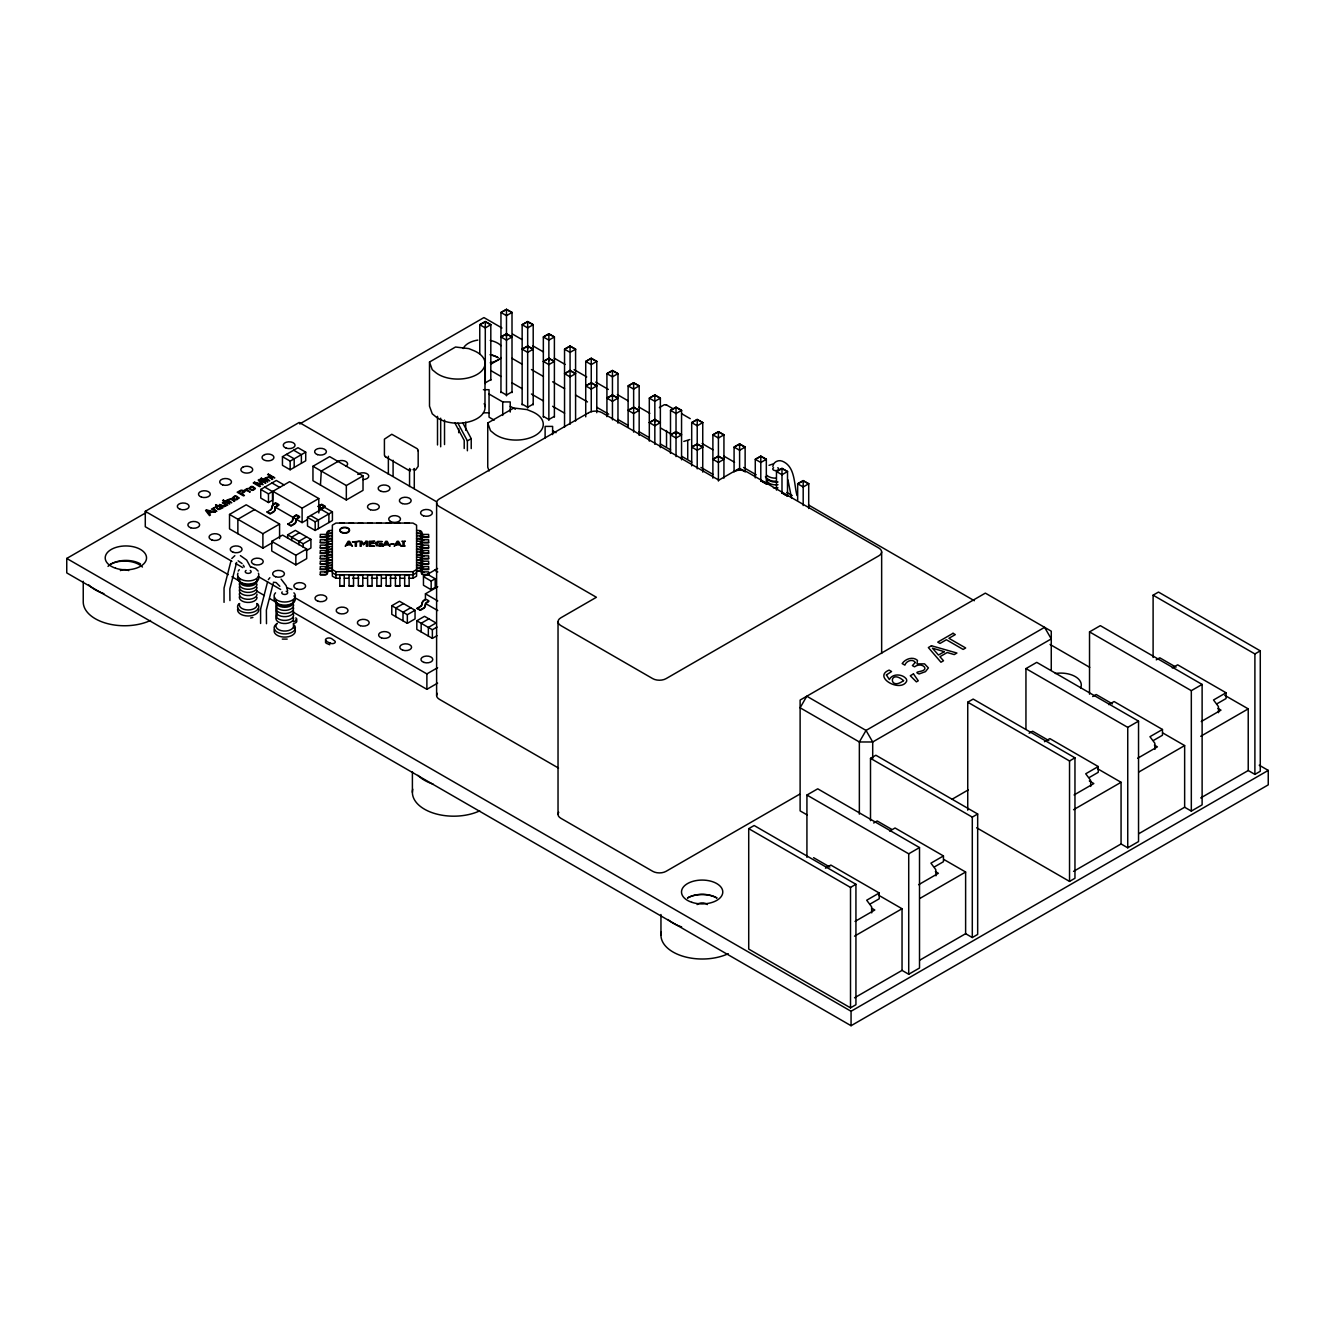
<?xml version="1.0" encoding="UTF-8"?>
<svg xmlns="http://www.w3.org/2000/svg" width="1335" height="1335" viewBox="0 0 1335 1335"><rect width="100%" height="100%" fill="white"/><g stroke="black" fill="none" stroke-linecap="round" stroke-linejoin="round"><path stroke-width="1.5" d="M388.368 474.309L388.368 456.253M393.091 476.311L393.091 460.258M409.561 486.557L409.561 468.485M414.284 488.56L414.284 468.485M418.172 450.946L417.338 448.794L391.806 434.276L384.413 439.148L384.413 455.268L385.865 457.071M418.172 450.229L418.172 466.349L415.469 470.104M666.532 446.591L666.532 430.537M687.725 458.823L687.725 440.767M490.813 380.392L490.813 324.705L485.289 321.518L485.289 383.579M512.006 392.623L512.006 312.473L506.482 309.286L506.482 336.286M506.482 333.75L500.959 336.954L506.482 340.141L512.006 336.954L506.482 333.75L506.482 395.811M533.199 404.855L533.199 324.705L527.675 321.518L527.675 348.518M527.675 345.999L522.152 349.186L527.675 352.373L533.199 349.186L527.675 345.999L527.675 408.043M554.392 417.087L554.392 336.954L548.869 333.75L548.869 360.767M548.869 358.231L543.345 361.418L548.869 364.605L554.392 361.418L548.869 358.231L548.869 420.291M575.585 421.076L575.585 349.186L570.062 345.999L570.062 370.93M570.062 370.462L564.538 373.65L570.062 376.854L575.585 373.65L570.062 370.462L570.062 424.28M596.778 412.699L596.778 361.418L591.255 358.231L591.255 383.162M591.255 382.694L585.731 385.898L591.255 389.086L596.778 385.898L591.255 382.694L591.255 411.764M617.971 423.145L617.971 373.65L612.448 370.462L612.448 395.41M612.448 394.926L606.924 398.13L612.448 401.318L617.971 398.13L612.448 394.926L612.448 419.874M639.165 435.377L639.165 385.898L633.641 382.694L633.641 407.642M633.641 407.175L628.117 410.362L633.641 413.55L639.165 410.362L633.641 407.175L633.641 432.106M660.358 447.609L660.358 398.13L654.834 394.926L654.834 421.943M654.834 419.407L649.311 422.594L654.834 425.798L660.358 422.594L654.834 419.407L654.834 444.355M681.551 459.841L681.551 410.362L676.027 407.175L676.027 434.175M676.027 431.639L670.504 434.826L676.027 438.03L681.551 434.826L676.027 431.639L676.027 456.587M702.744 472.089L702.744 422.594L697.22 419.407L697.22 444.355M697.22 443.871L691.697 447.075L697.22 450.262L702.744 447.075L697.22 443.871L697.22 468.819M723.937 478.13L723.937 434.826L718.414 431.639L718.414 456.587M718.414 456.119L712.89 459.307L718.414 462.494L723.937 459.307L718.414 456.119L718.414 481.051M745.13 471.806L745.13 447.075L739.607 443.871L739.607 468.819M739.59 468.635L745.13 471.539L739.59 468.635L734.083 471.539L739.607 468.351M766.323 484.054L766.323 459.307L760.8 456.119L760.8 481.051M760.783 480.867L766.323 483.771L762.635 481.835M787.516 496.286L787.516 471.539L781.993 468.351L781.993 493.299M781.976 493.099L787.516 496.019L783.829 494.067M808.71 508.518L808.71 483.771L803.186 480.583L803.186 505.531M320.45 485.039L321.301 471.071L337.989 461.443M231.022 560.75L224.046 588.067L224.046 602.352M236.612 562.486L229.837 588.919L229.937 600.583M260.692 608.693L267.567 581.86M273.158 583.595L266.383 610.028L266.483 623.695M772.848 466.499C773.249 462.06 778.288 459.507 782.26 461.176C795.56 466.516 793.874 484.455 797.012 495.502M231.806 558.514L234.81 555.694M268.352 579.607L269.87 577.721M238.231 571.08L239.265 569.644M689.744 439.565L683.787 441.434M273.325 582.26L276.078 582.527L279.833 586.282M228.318 574.684L145.281 526.741L145.281 511.322L299.224 422.444L436.411 501.66M1259.239 765.205L1268.25 770.395L1268.25 784.863L851.062 1025.714L66.75 572.899L66.75 558.447L146.216 512.573M299.724 423.946L483.938 317.58L501.96 327.993M485.289 321.518L479.766 324.705L479.766 353.575M506.482 309.286L500.959 312.473L500.959 392.623M429.503 362.035L455.519 347.017L468.769 348.602L474.325 350.855A27.234 15.72 0 0 1 477.062 374.484A27.234 15.72 0 0 1 436.161 372.899L432.256 369.695L429.503 362.035L429.503 406.174L432.256 413.817L436.161 417.021A27.234 15.72 0 0 0 469.67 421.643A27.234 15.72 0 0 0 484.205 403.604M282.453 456.687L298.005 447.709L305.715 452.148L305.715 460.792L290.162 469.77L282.453 465.314L282.453 456.687L290.162 461.126L305.715 452.148M527.675 321.518L522.152 324.705L522.152 404.855M264.781 487.108L272.49 491.564L272.49 500.208L268.469 502.527L260.759 498.072L260.759 489.444L276.312 480.466L284.021 484.905M272.907 542.377L262.895 548.151L229.52 528.894L229.52 514.442L246.207 504.797L279.582 524.071L279.582 538.522M312.957 466.265L329.645 456.62L363.02 475.894L363.02 490.345L346.332 499.991L312.957 480.717L312.957 466.265L346.332 485.539L363.02 475.894M490.763 364.238L501.026 358.314M268.469 502.527L268.469 493.883L289.595 481.685L318.798 498.539L318.798 512.99M548.869 333.75L543.345 336.954L543.345 417.087M254.551 509.62L237.864 519.248L237.864 533.7M275.527 502.878L273.825 503.846A3.004 1.736 -60 0 0 271.689 507.534A1.802 1.035 -60 0 1 270.421 509.753L267.017 512.206L270.154 514.025L273.558 512.056A2.403 1.385 -60 0 0 275.26 509.102A2.403 1.385 -60 0 1 276.962 506.165C283.187 504.346 269.47 500.825 278.665 505.181M275.527 503.362L273.825 504.346A2.403 1.385 -60 0 0 272.123 507.3A2.403 1.385 -60 0 1 270.421 510.237M485.289 382.828L490.813 379.624M278.665 504.68L276.962 505.665A3.004 1.736 -60 0 0 274.843 509.353A1.802 1.035 -60 0 1 273.558 511.572L270.154 513.524L267.017 511.722M570.062 345.999L564.538 349.186L564.538 427.267M272.907 505.765L272.907 491.313L302.111 508.168L318.798 498.539M229.52 514.442L262.895 533.7L279.582 524.071M296.387 514.909L294.685 515.894A3.004 1.736 -60 0 0 292.549 519.582A1.802 1.035 -60 0 1 291.28 521.785L287.876 524.255L291.013 526.073L294.418 524.104A2.403 1.385 -60 0 0 296.12 521.151A2.403 1.385 -60 0 1 297.822 518.197C304.046 516.395 290.329 512.857 299.524 517.229M296.387 515.41L294.685 516.395A2.403 1.385 -60 0 0 292.982 519.332A2.403 1.385 -60 0 1 291.28 522.285M512.006 391.856L506.482 395.06L500.959 391.856M299.524 516.728L297.822 517.713A3.004 1.736 -60 0 0 295.702 521.401A1.802 1.035 -60 0 1 294.418 523.604L291.013 525.573L287.876 523.754M318.231 506.199L321.635 504.23L324.789 506.048L321.385 508.502A2.403 1.385 -60 0 1 319.682 507.534A2.403 1.385 -60 0 0 318.414 506.349M318.231 506.699L321.635 504.73L324.789 506.549M324.789 506.048L321.385 508.018A1.802 1.035 -60 0 1 320.1 507.283A3.004 1.736 -60 0 0 318.531 505.815M307.484 517.379L324.705 507.433L332.415 511.889L332.415 520.517L315.193 530.462L307.484 526.007L307.484 517.379L315.193 521.835L332.415 511.889M274.626 506.749L302.111 522.619L307.117 519.732M271.739 541.359L282.586 535.085L306.7 549.002L306.7 558.647L295.853 564.905L271.739 550.988L271.739 541.359L295.853 555.26L306.7 549.002M591.255 358.231L585.731 361.418L585.731 416.82M287.659 538.289L287.659 534.834L295.369 530.379L310.921 539.357L310.921 548.001L306.299 550.671M487.742 423.028L513.758 408.009L527.008 409.595L532.565 411.848A27.234 15.72 0 0 1 535.302 435.46A27.234 15.72 0 0 1 494.401 433.892L490.496 430.671L487.742 423.028L487.742 467.15L489.111 470.971M299.39 532.715L291.681 537.154L291.681 540.608M467.383 450.779L467.383 440.867L471.222 438.648L462.694 422.711M533.199 404.104L527.675 407.292L522.152 404.104M306.583 536.854L298.873 541.309L298.873 544.763M287.659 534.834L303.212 543.812L310.921 539.357M612.448 370.462L606.924 373.65L606.924 416.687M554.392 416.336L548.869 419.524L543.345 416.336M633.641 382.694L628.117 385.898L628.117 427.133M654.834 394.926L649.311 398.13L649.311 441.151M659.373 407.592L664.379 404.689L666.649 405.039M676.027 407.175L670.504 410.362L670.504 453.399M332.348 569.628L335.953 571.714L412.982 571.714L416.587 569.628M416.587 572.732L412.982 574.818L335.953 574.818L332.348 572.732M408.827 578.255L412.982 578.255L416.587 576.169L416.587 525.156L412.982 523.07L335.953 523.07L332.348 525.156L332.348 576.169L335.953 578.255L340.125 578.255M427.484 574.3L435.193 578.756L435.193 587.4L431.172 589.72L423.462 585.264L423.462 576.637L437.563 568.493M697.22 419.407L691.697 422.594L691.697 465.898M423.462 576.637L431.172 581.075L435.193 578.756M391.789 605.723L399.499 601.267L415.051 610.262L415.051 618.889L407.342 623.345L391.789 614.35L391.789 605.723L407.342 614.701L415.051 610.262M403.52 603.604L395.811 608.042L395.811 616.687M425.431 599.599L425.431 593.825L437.73 586.716M410.713 607.742L403.003 612.198L403.003 620.825M425.681 599.198L423.979 600.183A3.004 1.736 -60 0 0 421.86 603.871A1.802 1.035 -60 0 1 420.575 606.073L417.171 608.543L420.325 610.362L423.729 608.393A2.403 1.385 -60 0 0 425.431 605.439A2.403 1.385 -60 0 1 427.133 602.502C431.555 601.351 425.164 597.663 423.979 600.683A2.403 1.385 -60 0 0 422.277 603.62A2.403 1.385 -60 0 1 420.575 606.574L417.171 608.543M718.414 431.639L712.89 434.826L712.89 478.13M428.835 601.017L427.133 602.002A3.004 1.736 -60 0 0 424.997 605.689A1.802 1.035 -60 0 1 423.729 607.892L420.325 609.861L417.171 608.042M436.996 635.71L432.373 638.38L416.82 629.402L416.82 620.775L424.53 616.319L436.061 622.978L428.351 627.433L428.351 636.061M428.869 618.823L421.159 623.278L421.159 631.922M739.607 443.871L734.083 447.075L734.083 471.806M416.82 620.775L432.373 629.753L436.996 627.083M760.8 456.119L755.276 459.307L755.276 477.863M781.993 468.351L776.469 471.539L776.469 490.095M295.118 597.83L426.883 673.908L437.63 667.7M293.299 612.198L426.883 689.327L437.63 683.12M803.186 480.583L797.663 483.771L797.663 500.275M799.531 794.275L666.082 871.321A9.445 5.457 0 0 1 652.732 871.321L560.783 818.238A9.445 5.457 0 0 1 558.748 812.297M748.718 828.651L754.141 825.514L855.935 884.287L855.935 1004.721L850.512 1007.858L748.718 949.085L748.718 828.651L850.512 887.425L855.935 884.287M806.924 857.337L806.924 795.043L817.721 788.818L919.515 847.575L919.515 968.009L908.718 974.25L902.043 970.395L854.534 997.812M870.503 820.641L870.503 758.347L875.877 755.243L977.671 814L977.671 934.433L972.297 937.537L965.622 933.699L919.882 960.099M967.741 810.178L967.741 702.193L973.165 699.073L1074.959 757.829L1074.959 878.263L1069.535 881.4L976.669 827.783M1025.947 728.81L1025.947 668.601L1036.744 662.36L1138.538 721.134L1138.538 841.567L1127.741 847.808L1121.066 843.954L1073.557 871.371M1089.527 694.183L1089.527 631.889L1100.324 625.648L1202.117 684.421L1202.117 804.855L1191.321 811.096L1184.646 807.241L1138.905 833.641M1153.106 657.471L1153.106 595.176L1158.48 592.072L1260.273 650.846L1260.273 771.28L1254.9 774.383L1248.225 770.529L1200.716 797.946M873.657 822.994L877.178 820.975L891.613 829.302M1029.101 733.249L1032.622 731.23L1048.859 740.608M1092.681 696.553L1096.202 694.517L1112.439 703.895M1156.26 659.84L1159.781 657.805L1176.018 667.183M825.464 868.167L830.821 865.063L879.214 892.998L879.214 898.789L870.286 903.945M889.677 831.088L895.051 827.984L943.444 855.935L943.444 861.709L934.5 866.866M1044.487 741.709L1049.844 738.605L1098.238 766.557L1098.238 772.331L1089.31 777.487M1108.701 704.63L1114.074 701.542L1162.468 729.477L1162.468 735.251L1153.523 740.424M1172.28 667.934L1177.654 664.83L1226.047 692.765L1226.047 698.555L1217.103 703.712M952.055 799.264L968.292 789.886M806.924 795.043L908.718 853.816L919.515 847.575M870.503 758.347L972.297 817.12L977.671 814M967.741 702.193L1069.535 760.967L1074.959 757.829M1025.947 668.601L1127.741 727.375L1138.538 721.134M1089.527 631.889L1191.321 690.662L1202.117 684.421M1153.106 595.176L1254.9 653.95L1260.273 650.846M879.214 892.998L866.699 900.224L871.588 906.765L871.705 912.89M943.444 855.935L930.929 863.161L935.818 869.686L935.935 875.81M1098.238 766.557L1085.722 773.783L1090.612 780.308L1090.728 786.448M1162.468 729.477L1149.952 736.703L1154.842 743.228L1154.959 749.369M1226.047 692.765L1213.532 699.991L1218.421 706.532L1218.538 712.656M855.051 921.417L874.809 910.003L871.805 908.267M918.63 884.704L938.388 873.29L935.384 871.555M1074.074 794.959L1093.832 783.545L1089.327 780.942M1137.654 758.263L1157.412 746.849L1154.408 745.114M1201.233 721.551L1220.991 710.137L1217.987 708.401M854.534 936.152L902.043 908.734L902.043 970.395M919.882 898.438L965.622 872.022L965.622 933.699M1073.557 809.711L1121.066 782.293L1121.066 843.954M1138.905 771.98L1184.646 745.581L1184.646 807.241M1200.716 736.286L1248.225 708.868L1248.225 770.529M66.75 558.447L851.062 1011.262L1268.25 770.395M500.959 336.954L506.466 334.034L512.006 336.954M522.152 349.186L527.659 346.282L533.199 349.186M543.345 361.418L548.852 358.514L554.392 361.418M564.538 373.65L570.045 370.746L575.585 373.65M585.731 385.898L591.238 382.978L596.778 385.898M606.924 398.13L612.431 395.227L617.971 398.13M628.117 410.362L633.624 407.459L639.165 410.362M649.311 422.594L654.817 419.691L660.358 422.594M670.504 434.826L676.011 431.923L681.551 434.826M691.697 447.075L697.204 444.155L702.744 447.075M712.89 459.307L718.397 456.403L723.937 459.307M769.027 465.314L773.249 463.912M250.63 617.988L252.899 617.454M287.175 639.098L282.286 639.098M483.42 389.703L489.044 389.703L489.044 417.154L494.184 420.124M489.044 394.025L502.728 401.935L510.237 401.935L510.237 412.048M483.42 412.815L489.044 412.815M332.348 530.496L329.929 530.496A3.004 2.453 0 0 0 326.925 532.949A1.802 1.468 0 0 1 325.123 534.417L320.3 534.417L320.3 537.488L325.123 537.488A2.403 1.969 0 0 0 327.526 535.519A2.403 1.969 0 0 1 329.929 533.549L332.348 533.549M416.587 530.496L419.006 530.496A3.004 2.453 0 0 1 422.01 532.949A1.802 1.468 0 0 0 423.812 534.434L428.635 534.434L428.635 537.488L423.812 537.488A2.403 1.969 0 0 1 421.409 535.519A2.403 1.969 0 0 0 419.006 533.566L416.587 533.566M332.348 533.065L329.929 533.065A3.004 2.453 0 0 0 326.925 535.519A1.802 1.468 0 0 1 325.123 536.987L320.3 536.987M416.587 533.065L419.006 533.065A3.004 2.453 0 0 1 422.01 535.519A1.802 1.468 0 0 0 423.812 537.004L428.635 537.004M332.348 535.836L329.929 535.836A3.004 2.453 0 0 0 326.925 538.289A1.802 1.468 0 0 1 325.123 539.774L320.3 539.774L320.3 542.828L325.123 542.828A2.403 1.969 0 0 0 327.526 540.875A2.403 1.969 0 0 1 329.929 538.906L332.348 538.906M416.587 535.852L419.006 535.852A3.004 2.453 0 0 1 422.01 538.305A1.802 1.468 0 0 0 423.812 539.774L428.635 539.774L428.635 542.844L423.812 542.844A2.403 1.969 0 0 1 421.409 540.875A2.403 1.969 0 0 0 419.006 538.906L416.587 538.906M332.348 538.405L329.929 538.405A3.004 2.453 0 0 0 326.925 540.875A1.802 1.468 0 0 1 325.123 542.344L320.3 542.344M416.587 538.422L419.006 538.422A3.004 2.453 0 0 1 422.01 540.875A1.802 1.468 0 0 0 423.812 542.344L428.635 542.344M332.348 541.192L329.929 541.192A3.004 2.453 0 0 0 326.925 543.645A1.802 1.468 0 0 1 325.123 545.114L320.3 545.114L320.3 548.184L325.123 548.184A2.403 1.969 0 0 0 327.526 546.215A2.403 1.969 0 0 1 329.929 544.246L332.348 544.246M416.587 541.192L419.006 541.192A3.004 2.453 0 0 1 422.01 543.662A1.802 1.468 0 0 0 423.812 545.131L428.635 545.131L428.635 548.184L423.812 548.184A2.403 1.969 0 0 1 421.409 546.232A2.403 1.969 0 0 0 419.006 544.263L416.587 544.263M332.348 543.762L329.929 543.762A3.004 2.453 0 0 0 326.925 546.215A1.802 1.468 0 0 1 325.123 547.7L320.3 547.7M416.587 543.762L419.006 543.762A3.004 2.453 0 0 1 422.01 546.232A1.802 1.468 0 0 0 423.812 547.7L428.635 547.7M332.348 546.549L329.929 546.549A3.004 2.453 0 0 0 326.925 549.002A1.802 1.468 0 0 1 325.123 550.471L320.3 550.471L320.3 553.541L325.123 553.541A2.403 1.969 0 0 0 327.526 551.572A2.403 1.969 0 0 1 329.929 549.603L332.348 549.603M416.587 546.549L419.006 546.549A3.004 2.453 0 0 1 422.01 549.002A1.802 1.468 0 0 0 423.812 550.471L428.635 550.471L428.635 553.541L423.812 553.541A2.403 1.969 0 0 1 421.409 551.572A2.403 1.969 0 0 0 419.006 549.603L416.587 549.603M332.348 549.119L329.929 549.119A3.004 2.453 0 0 0 326.925 551.572A1.802 1.468 0 0 1 325.123 553.04L320.3 553.04M416.587 549.119L419.006 549.119A3.004 2.453 0 0 1 422.01 551.572A1.802 1.468 0 0 0 423.812 553.057L428.635 553.057M332.348 551.889L329.929 551.889A3.004 2.453 0 0 0 326.925 554.342A1.802 1.468 0 0 1 325.123 555.827L320.3 555.827L320.3 558.881L325.123 558.881A2.403 1.969 0 0 0 327.526 556.912A2.403 1.969 0 0 1 329.929 554.959L332.348 554.959M416.587 551.906L419.006 551.906A3.004 2.453 0 0 1 422.01 554.359A1.802 1.468 0 0 0 423.812 555.827L428.635 555.827L428.635 558.898L423.812 558.898A2.403 1.969 0 0 1 421.409 556.929A2.403 1.969 0 0 0 419.006 554.959L416.587 554.959M332.348 554.459L329.929 554.459A3.004 2.453 0 0 0 326.925 556.912A1.802 1.468 0 0 1 325.123 558.397L320.3 558.397M416.587 554.476L419.006 554.476A3.004 2.453 0 0 1 422.01 556.929A1.802 1.468 0 0 0 423.812 558.397L428.635 558.397M332.348 557.246L329.929 557.246A3.004 2.453 0 0 0 326.925 559.699A1.802 1.468 0 0 1 325.123 561.167L320.3 561.167L320.3 564.238L325.123 564.238A2.403 1.969 0 0 0 327.526 562.269A2.403 1.969 0 0 1 329.929 560.299L332.348 560.299M416.587 557.246L419.006 557.246A3.004 2.453 0 0 1 422.01 559.699A1.802 1.468 0 0 0 423.812 561.184L428.635 561.184L428.635 564.238L423.812 564.238A2.403 1.969 0 0 1 421.409 562.269A2.403 1.969 0 0 0 419.006 560.316L416.587 560.316M332.348 559.816L329.929 559.816A3.004 2.453 0 0 0 326.925 562.269A1.802 1.468 0 0 1 325.123 563.737L320.3 563.737M416.587 559.816L419.006 559.816A3.004 2.453 0 0 1 422.01 562.269A1.802 1.468 0 0 0 423.812 563.754L428.635 563.754M332.348 562.586L329.929 562.586A3.004 2.453 0 0 0 326.925 565.055A1.802 1.468 0 0 1 325.123 566.524L320.3 566.524L320.3 569.594L325.123 569.594A2.403 1.969 0 0 0 327.526 567.625A2.403 1.969 0 0 1 329.929 565.656L332.348 565.656M416.587 562.602L419.006 562.602A3.004 2.453 0 0 1 422.01 565.055A1.802 1.468 0 0 0 423.812 566.524L428.635 566.524L428.635 569.594L423.812 569.594A2.403 1.969 0 0 1 421.409 567.625A2.403 1.969 0 0 0 419.006 565.656L416.587 565.656M332.348 565.172L329.929 565.172A3.004 2.453 0 0 0 326.925 567.625A1.802 1.468 0 0 1 325.123 569.094L320.3 569.094M416.587 565.172L419.006 565.172A3.004 2.453 0 0 1 422.01 567.625A1.802 1.468 0 0 0 423.812 569.094L428.635 569.094M332.348 567.942L329.929 567.942A3.004 2.453 0 0 0 326.925 570.395A1.802 1.468 0 0 1 325.123 571.881L320.3 571.881L320.3 574.934L325.123 574.934A2.403 1.969 0 0 0 327.526 572.965A2.403 1.969 0 0 1 329.929 571.013L332.348 571.013M416.587 567.942L419.006 567.942A3.004 2.453 0 0 1 422.01 570.412A1.802 1.468 0 0 0 423.812 571.881L428.635 571.881L428.635 574.951L423.812 574.951A2.403 1.969 0 0 1 421.409 572.982A2.403 1.969 0 0 0 419.006 571.013L416.587 571.013M332.348 570.512L329.929 570.512A3.004 2.453 0 0 0 326.925 572.965A1.802 1.468 0 0 1 325.123 574.451L320.3 574.451M416.587 570.529L419.006 570.529A3.004 2.453 0 0 1 422.01 572.982A1.802 1.468 0 0 0 423.812 574.451L428.635 574.451M339.808 575.318L344.263 575.318M349.069 575.318L353.525 575.318M358.347 575.318L362.786 575.318M367.609 575.318L372.065 575.318M376.87 575.318L381.326 575.318M386.149 575.318L390.604 575.318M395.41 575.318L399.866 575.318M404.672 575.318L409.127 575.318M344.28 578.255L348.452 578.255M352.607 578.255L358.848 578.255M363.02 578.255L367.175 578.255M371.347 578.255L377.588 578.255M381.76 578.255L385.915 578.255M390.087 578.255L396.328 578.255M400.5 578.255L404.655 578.255M339.808 585.698L344.263 585.698M349.069 585.698L353.525 585.698M358.347 585.698L362.786 585.698M367.609 585.698L372.065 585.698M376.87 585.698L381.326 585.698M386.149 585.698L390.604 585.698M395.41 585.698L399.866 585.698M404.672 585.698L409.127 585.698M250.63 566.657L255.469 568.41L258.139 571.08M287.175 587.75L292.015 589.519M240.4 555.627L246.658 560.066L250.63 567.258M238.147 560.817L242.069 563.57M1224.746 695.318L1248.225 708.868M690.228 418.673L681.601 413.683M666.048 404.689L673.558 409.044M512.79 334.234L521.801 339.44M532.615 345.698L543.445 351.939M554.259 358.18L565.072 364.422M574.083 369.628L586.716 376.921M595.727 382.127L608.343 389.42M617.354 394.609L628.184 400.867M638.998 407.108L649.811 413.349M702.11 443.537L712.923 449.795M723.737 456.036L734.55 462.277M743.578 467.484L756.194 474.776M786.849 492.465L792.256 495.585M808.476 504.964L974.366 600.733M1050.078 644.455L1089.744 667.35M660.475 427.951L671.455 434.292M1162.985 733.065L1184.646 745.581M511.956 358.314L522.219 364.238M531.43 369.561L543.412 376.47M552.623 381.793L564.605 388.702M575.535 395.026L587.5 401.935M596.728 407.258L608.693 414.167M617.921 419.49L628.184 425.414M639.115 431.722L649.377 437.646M660.308 443.954L670.57 449.895M681.501 456.203L691.764 462.127M700.975 467.45L712.957 474.359M490.763 370.546L501.026 376.47M511.956 382.778L522.219 388.702M531.43 394.025L543.412 400.951M552.623 406.274L564.605 413.183M510.237 406.274L515.377 409.228M552.623 430.738L556.044 432.707M1097.587 768.743L1121.066 782.293M385.248 456.72L410.045 471.038M293.667 450.212L301.376 454.668L301.376 463.295M286.474 454.367L294.184 458.806L294.184 467.45M943.962 859.523L965.622 872.022M434.676 570.162L437.763 571.931M321.201 509.453L328.911 513.908L328.911 522.536M271.973 482.97L279.683 487.408M310.671 515.544L318.381 519.983L318.381 528.627M260.759 489.444L268.469 493.883M425.431 593.825L437.73 600.917M807.291 815.017L800.116 810.879L800.116 700.074L985.347 593.124L1051.262 631.188L1051.262 670.37M425.431 603.453L437.73 610.562M813.599 857.671L829.836 867.049M878.563 895.184L902.043 908.734M145.281 511.322L231.94 561.351M235.544 563.437L242.77 567.609M259.007 576.987L280.667 589.486M231.94 576.77L239.149 580.942M257.204 591.355L264.43 595.527M269.837 598.647L277.063 602.819M558.514 768.076L439.382 699.306A9.445 5.457 0 0 1 437.329 693.366M281.101 579.14L286.174 585.681L287.676 590.821M243.287 565.189L244.288 566.941M457.905 423.145L467.383 440.867M454.734 422.711L464.213 440.417L464.213 448.51M787.95 479.882L791.538 498.055M1254.9 653.95L1254.9 774.383M1191.321 690.662L1191.321 811.096M1127.741 727.375L1127.741 847.808M1069.535 760.967L1069.535 881.4M972.297 817.12L972.297 937.537M908.718 853.816L908.718 974.25M881.651 551.922L881.651 653.449M872.706 758.48L872.706 741.976L866.031 730.429L806.791 696.219L800.116 707.784L859.356 741.976L872.706 741.976L1051.262 638.898L1044.587 627.333L866.031 730.429L859.356 741.976L859.356 814.15M851.062 1011.262L851.062 1025.714M850.512 887.425L850.512 1007.858M660.958 914.525L660.958 935.167M558.03 621.693L558.03 814.383M552.623 434.593L552.623 426.399L545.114 426.399L545.114 437.963M502.728 401.935L502.728 415.419M484.989 362.402L484.989 406.524M471.222 438.648L471.222 448.577M465.715 422.127L465.715 430.287M458.706 428.635L458.706 432.724M444.522 420.058L444.522 444.572M440.683 418.189L440.683 446.791M437.513 416.353L437.513 444.955M436.612 502.761L436.612 695.452M432.373 629.753L432.373 638.38M431.172 581.075L431.172 589.72M426.883 673.908L426.883 689.327M412.982 571.714L412.982 578.255M412.398 771.697L412.398 792.339M409.127 523.17L404.672 523.17M409.127 574.818L409.127 586.198L404.672 586.198L404.672 574.818M407.342 614.701L407.342 623.345M399.866 523.17L395.41 523.17M399.866 574.818L399.866 586.198L395.41 586.198L395.41 574.818M390.604 523.17L386.149 523.17M390.604 574.818L390.604 586.198L386.149 586.198L386.149 574.818M381.326 523.17L376.87 523.17M381.326 574.818L381.326 586.198L376.87 586.198L376.87 574.818M372.065 523.17L367.609 523.17M372.065 574.818L372.065 586.198L367.609 586.198L367.609 574.818M362.786 523.17L358.347 523.17M362.786 574.818L362.786 586.198L358.347 586.198L358.347 574.818M353.525 523.17L349.069 523.17M353.525 574.818L353.525 586.198L349.069 586.198L349.069 574.818M346.332 485.539L346.332 499.991M344.263 523.17L339.808 523.17M344.263 574.818L344.263 586.198L339.808 586.198L339.808 574.818M335.953 571.714L335.953 578.255M315.193 521.835L315.193 530.462M303.212 543.812L303.212 547.267M302.111 508.168L302.111 522.619M295.853 555.26L295.853 564.905M290.162 461.126L290.162 469.77M262.895 533.7L262.895 548.151M260.592 609.177L260.592 623.462M83.237 581.276L83.237 601.918A41.302 23.846 0 0 0 106.767 623.428A41.302 23.846 0 0 0 150.538 620.441M295.753 617.905A3.538 2.036 0 0 1 296.52 620.124A3.538 2.036 0 0 1 293.249 621.392M293.233 623.328A3.538 2.036 0 0 0 295.753 622.711A3.538 2.036 0 0 0 295.753 619.824M329.495 644.304A2.954 1.702 0 0 0 329.795 644.705L326.491 643.387A3.538 2.036 0 0 1 326.508 640.5M490.229 354.86A20.642 11.915 0 0 1 497.771 357.63M687.542 898.004A20.642 11.915 0 0 1 716.745 898.004M108.001 566.374A20.642 11.915 0 0 1 140.492 563.904M1055.301 673.491A20.642 11.915 0 0 1 1080.582 688.092M501.042 357.563A20.642 11.915 0 0 1 490.229 362.803M463.212 348.518A20.642 11.915 0 0 1 477.813 340.091M490.229 340.408A20.642 11.915 0 0 1 501.042 345.648M257.038 590.454A8.844 5.106 0 0 1 247.025 595.51A8.844 5.106 0 0 1 239.632 589.119M257.038 594.208A8.844 5.106 0 0 1 247.025 599.265A8.844 5.106 0 0 1 239.632 592.873M257.038 587.317A8.844 5.106 0 0 1 247.025 592.373A8.844 5.106 0 0 1 239.632 585.998M257.038 584.179A8.844 5.106 0 0 1 247.025 589.252A8.844 5.106 0 0 1 239.632 582.861M257.038 581.059A8.844 5.106 0 0 1 247.025 586.115A8.844 5.106 0 0 1 239.632 579.724M257.038 579.807A8.844 5.106 0 0 1 247.025 584.864A8.844 5.106 0 0 1 239.632 578.472M258.439 576.336A10.613 6.124 0 0 1 248.177 584.046A10.613 6.124 0 0 1 237.93 576.336M258.439 573.199A10.613 6.124 0 0 1 248.177 580.925A10.613 6.124 0 0 1 237.93 573.199M256.737 603.52A8.844 5.106 0 0 1 248.177 609.962A8.844 5.106 0 0 1 239.632 603.52M257.388 603.67A10.613 6.124 0 0 1 248.177 612.865A10.613 6.124 0 0 1 238.982 603.67M257.038 597.329A8.844 5.106 0 0 1 247.025 602.402A8.844 5.106 0 0 1 239.632 596.011M258.439 608.276A10.613 6.124 0 0 1 248.177 615.986A10.613 6.124 0 0 1 237.93 608.276M250.262 570.462A2.954 1.702 0 0 1 250.262 572.865A2.954 1.702 0 0 1 246.091 572.865A2.954 1.702 0 0 1 246.091 570.462M413.967 469.169A2.353 1.368 0 0 1 413.099 469.67M410.746 469.67A2.353 1.368 0 0 1 409.878 469.169M681.618 926.907A41.302 23.846 0 0 1 667.917 919.515M687.659 897.838A20.642 11.915 0 0 1 716.862 897.838M728.259 953.691A41.302 23.846 0 0 1 682.085 955.977A41.302 23.846 0 0 1 661.309 932.064M697.154 904.563A5.907 3.404 0 0 1 707.366 904.563M777.988 487.809A8.844 5.106 0 0 1 773.399 487.809M767.141 484.205A8.844 5.106 0 0 1 766.841 482.886M777.988 484.688A8.844 5.106 0 0 1 766.841 479.749M777.988 481.985A8.844 5.106 0 0 1 767.141 478.381M775.702 481.301A10.613 6.124 0 0 1 765.439 476.762M775.702 478.18A10.613 6.124 0 0 1 766.49 475.11M777.788 467.717A2.954 1.702 0 0 1 777.788 470.12A2.954 1.702 0 0 1 773.616 470.12A2.954 1.702 0 0 1 773.616 467.717M357.78 474.459A5.907 3.404 0 0 1 367.993 474.459A5.907 3.404 0 0 1 362.886 479.565M337.521 461.51A5.907 3.404 0 0 1 345.865 461.51A5.907 3.404 0 0 1 345.865 466.332M340.625 531.964A4.806 2.787 0 0 1 344.08 527.726A4.806 2.787 0 0 1 349.286 531.33A4.806 2.787 0 0 1 341.426 532.531M325.123 567.008A2.403 1.969 0 0 0 327.526 565.055A2.403 1.969 0 0 1 329.929 563.086M325.123 534.918A2.403 1.969 0 0 0 327.526 532.949A2.403 1.969 0 0 1 329.311 531.046M325.123 561.668A2.403 1.969 0 0 0 327.526 559.699A2.403 1.969 0 0 1 329.311 557.796M325.123 556.311A2.403 1.969 0 0 0 327.526 554.342A2.403 1.969 0 0 1 329.311 552.456M325.123 550.971A2.403 1.969 0 0 0 327.526 549.002A2.403 1.969 0 0 1 329.311 547.1M325.123 545.614A2.403 1.969 0 0 0 327.526 543.645A2.403 1.969 0 0 1 329.311 541.743M325.123 572.365A2.403 1.969 0 0 0 327.526 570.395A2.403 1.969 0 0 1 329.929 568.443M325.123 540.258A2.403 1.969 0 0 0 327.526 538.289A2.403 1.969 0 0 1 329.311 536.403M423.812 540.274A2.403 1.969 0 0 1 421.409 538.305A2.403 1.969 0 0 0 419.624 536.403M423.812 545.614A2.403 1.969 0 0 1 421.409 543.662A2.403 1.969 0 0 0 419.624 541.76M423.812 550.971A2.403 1.969 0 0 1 421.409 549.002A2.403 1.969 0 0 0 419.624 547.1M423.812 556.328A2.403 1.969 0 0 1 421.409 554.359A2.403 1.969 0 0 0 419.624 552.456M423.812 561.668A2.403 1.969 0 0 1 421.409 559.699A2.403 1.969 0 0 0 419.624 557.813M423.812 534.918A2.403 1.969 0 0 1 421.409 532.949A2.403 1.969 0 0 0 419.624 531.046M423.812 567.025A2.403 1.969 0 0 1 421.409 565.055A2.403 1.969 0 0 0 419.006 563.086M423.812 572.365A2.403 1.969 0 0 1 421.409 570.412A2.403 1.969 0 0 0 419.006 568.443M433.057 784.079A41.302 23.846 0 0 1 417.938 775.351M479.699 810.862A41.302 23.846 0 0 1 433.525 813.148A41.302 23.846 0 0 1 412.749 789.219M293.283 610.228A8.844 5.106 0 0 1 283.571 616.62A8.844 5.106 0 0 1 277.063 608.994M293.283 613.983A8.844 5.106 0 0 1 283.571 620.375A8.844 5.106 0 0 1 277.063 612.748M293.283 607.091A8.844 5.106 0 0 1 283.571 613.483A8.844 5.106 0 0 1 277.063 605.856M293.283 603.954A8.844 5.106 0 0 1 283.571 610.345A8.844 5.106 0 0 1 277.063 602.736M293.283 600.833A8.844 5.106 0 0 1 284.722 607.258A8.844 5.106 0 0 1 276.178 600.833M293.583 600.9A8.844 5.106 0 0 1 284.722 606.007A8.844 5.106 0 0 1 275.878 600.9M293.934 595.961A10.613 6.124 0 0 1 286.107 605.105A10.613 6.124 0 0 1 274.476 597.429M293.934 592.823A10.613 6.124 0 0 1 284.722 602.018A10.613 6.124 0 0 1 275.527 592.823M293.283 624.63A8.844 5.106 0 0 1 283.571 631.021A8.844 5.106 0 0 1 277.063 623.395M293.934 624.763A10.613 6.124 0 0 1 290.813 632.857A10.613 6.124 0 0 1 276.595 631.772A10.613 6.124 0 0 1 277.213 623.495M293.283 617.12A8.844 5.106 0 0 1 283.571 623.495A8.844 5.106 0 0 1 277.063 615.886M293.934 627.901A10.613 6.124 0 0 1 286.107 637.045A10.613 6.124 0 0 1 274.476 629.369M286.207 591.288A2.954 1.702 0 0 1 287.275 593.624A2.954 1.702 0 0 1 283.254 594.242A2.954 1.702 0 0 1 282.169 591.922M103.896 593.658A41.302 23.846 0 0 1 88.778 584.93M109.937 564.572A20.642 11.915 0 0 1 142.428 567.041M120.367 570.596A5.907 3.404 0 0 1 128.711 570.596M490.379 354.659A20.642 11.915 0 0 1 497.922 357.446M375.452 543.195L376.503 545.698L382.327 545.915L382.327 543.762L379.207 543.762L381.193 544.33L381.193 545.614L379.424 545.781L376.62 544.213L378.74 541.81L382.277 541.626L377.805 541.376L375.452 543.195M220.759 507.967C216.187 511.722 215.452 502.911 220.759 507.967M915.243 662.494L912.406 665.598L914.525 666.832C917.395 664.613 921.868 664.079 924.471 667.016C927.742 672.673 911.121 670.837 919.097 673.958L925.472 671.639L928.392 667.917L924.554 663.862L916.995 663.879L917.462 660.391C912.906 656.203 905.297 658.873 902.176 663.578L904.863 665.13C906.048 661.092 912.79 658.305 915.243 662.494M237.864 498.072C233.108 502.21 232.507 492.932 237.864 498.072M254.301 488.577C249.545 492.732 248.927 483.437 254.301 488.577M903.545 680.633C888.426 691.83 888.86 668.017 903.545 680.633M215.252 507.133L218.773 509.586L222.812 507.901L215.619 504.663L217.421 505.965A2.186 1.268 0 0 0 215.986 506.349L215.252 507.133M886.407 674.943L889.344 679.548C892.264 673.491 901.826 673.791 905.931 678.464A8.561 4.939 0 0 1 906.565 681.384C900.374 692.998 872.339 676.878 889.127 670.103L891.563 671.522L886.407 674.943M225.732 505.097L224.013 506.098L219.391 504.513L223.879 506.783L227.801 505.03L223.145 502.344L222.361 502.794L225.732 505.097M244.772 491.564L241.819 493.917L244.422 495.435L243.571 495.919L237.163 492.214L241.168 490.112L244.272 490.713A2.72 1.569 0 0 1 244.772 491.564M238.932 497.988L236.946 499.674A2.753 1.585 0 0 1 235.177 499.757L232.223 497.988L234.726 495.952A2.87 1.652 0 0 1 236.529 496.086L238.932 497.988M255.369 488.51L253.383 490.195A2.753 1.585 0 0 1 251.597 490.279L248.66 488.493L251.164 486.457A2.87 1.652 0 0 1 252.966 486.608L255.369 488.51M227.801 499.757L226.366 500.492L231.806 502.711C224.797 501.076 231.406 497.037 234.009 501.443L234.793 500.992L230.721 498.789L227.801 499.757M265.798 477.813L264.38 478.547L269.82 480.767C262.811 479.132 269.42 475.093 272.023 479.499L272.807 479.048L268.736 476.845L265.798 477.813M243.571 491.68L241.051 493.483L238.765 492.164L241.685 490.696L243.571 491.68M213.6 508.718L216.854 511.338L211.431 509.119L214.101 507.734L213.6 508.718M246.975 489.461L250.229 492.081L244.789 489.845L247.459 488.477L246.975 489.461M347.167 544.864L345.231 546.249L348.135 541.292L349.536 541.292L352.44 546.249L350.454 544.864L347.167 544.864M384.764 544.864L382.828 546.249L385.715 541.292L387.133 541.292L390.02 546.249L388.034 544.864L384.764 544.864M396.128 544.864L394.192 546.249L397.096 541.292L398.498 541.292L401.401 546.249L399.415 544.864L396.128 544.864M348.802 541.96L347.484 544.296L350.137 544.296L348.802 541.96M386.399 541.96L385.081 544.296L387.717 544.296L386.399 541.96M397.763 541.96L396.445 544.296L399.098 544.296L397.763 541.96M365.923 541.292L363.854 544.046L361.702 541.292L360.15 541.292L360.15 546.249L361.218 546.249L361.218 541.977L363.437 544.88L366.357 541.977L366.357 546.249L367.509 546.249L367.509 541.292L365.923 541.292M243.053 467.05L242.002 467.684A5.907 3.404 0 0 0 242.219 471.839L243.337 472.44A5.907 3.404 0 0 0 250.513 472.323L251.581 471.672A5.907 3.404 0 0 0 251.364 467.534L250.229 466.916A5.907 3.404 0 0 0 243.053 467.05M490.813 324.705L485.289 327.909L479.766 324.705L485.272 321.802L490.813 324.705M512.006 312.473L506.482 315.677L500.959 312.473L506.466 309.57L512.006 312.473M206.474 509.937L205.557 510.471L209.512 515.594L210.413 515.06L209.161 513.541L211.848 511.989L215.502 512.123L206.474 509.937M223.412 500.158L222.628 500.608L224.313 500.675L223.412 500.158M254.518 482.202L253.233 482.936L259.657 486.641L260.475 486.157L255.018 483.003L263.095 484.655L259.591 480.483L265.765 483.103L259.357 479.398L258.222 480.066L261.827 484.305L254.518 482.202M261.426 478.214L260.625 478.664L262.327 478.731L261.426 478.214M268.385 474.192L267.601 474.643L269.303 474.709L268.385 474.192M225.181 501.176L224.38 501.626L229.82 503.862L225.181 501.176M263.179 479.232L262.394 479.682L267.834 481.918L263.179 479.232M270.154 475.21L269.37 475.661L274.81 477.88L270.154 475.21M533.199 324.705L527.675 327.909L522.152 324.705L527.659 321.802L533.199 324.705M210.897 511.739L208.727 513.007L206.658 510.604L210.897 511.739M554.392 336.954L548.869 340.141L543.345 336.954L548.852 334.034L554.392 336.954M575.585 349.186L570.062 352.373L564.538 349.186L570.045 346.282L575.585 349.186M596.778 361.418L591.255 364.605L585.731 361.418L591.238 358.514L596.778 361.418M617.971 373.65L612.448 376.854L606.924 373.65L612.431 370.746L617.971 373.65M588.685 412.699L439.382 498.906A9.445 5.457 0 0 0 439.382 506.616L596.411 597.279L560.783 617.838A9.445 5.457 0 0 0 560.783 625.548L652.732 678.631A9.445 5.457 0 0 0 666.082 678.631L878.881 555.777A9.445 5.457 0 0 0 878.881 548.068L746.716 471.772A9.445 5.457 0 0 0 733.366 471.772L718.847 480.149L602.035 412.699A9.445 5.457 0 0 0 588.685 412.699M639.165 385.898L633.641 389.086L628.117 385.898L633.624 382.978L639.165 385.898M660.358 398.13L654.834 401.318L649.311 398.13L654.817 395.227L660.358 398.13M681.551 410.362L676.027 413.55L670.504 410.362L676.011 407.459L681.551 410.362M702.744 422.594L697.22 425.798L691.697 422.594L697.204 419.691L702.744 422.594M723.937 434.826L718.414 438.03L712.89 434.826L718.397 431.923L723.937 434.826M745.13 447.075L739.607 450.262L734.083 447.075L739.59 444.155L745.13 447.075M766.323 459.307L760.8 462.494L755.276 459.307L760.783 456.403L766.323 459.307M787.516 471.539L781.993 474.743L776.469 471.539L781.976 468.635L787.516 471.539M808.71 483.771L803.186 486.975L797.663 483.771L803.169 480.867L808.71 483.771M931.48 645.756L928.359 647.558L940.958 662.243L943.511 660.758L939.923 656.703L947.199 652.498L954.225 654.584L956.895 653.032L931.48 645.756M953.04 633.307L937.754 642.135L939.99 643.437L946.381 639.749L963.152 649.427L965.672 647.976L948.901 638.297L955.293 634.609L953.04 633.307M944.329 651.664L938.472 655.051L932.431 648.193L944.329 651.664M913.474 673.908L910.286 675.744L916.394 681.868L918.263 680.8L913.474 673.908M264.714 454.618L263.546 455.202A5.907 3.404 0 0 0 263.062 459.34L264.08 460.008A5.907 3.404 0 0 0 271.255 460.275L272.407 459.691A5.907 3.404 0 0 0 272.891 455.552L271.873 454.885A5.907 3.404 0 0 0 264.714 454.618M359.282 541.292L352.373 541.877L355.26 541.877L355.26 546.249L356.395 546.249L356.395 541.877L359.282 541.292M374.618 541.292L369.244 541.292L369.244 546.249L374.618 546.249L370.379 545.665L370.379 543.829L374.334 543.245L370.379 543.245L370.379 541.877L374.618 541.292M405.206 541.292L401.868 541.292L402.97 541.793L402.97 545.748C398.831 546.299 408.26 546.299 404.121 545.748L404.121 541.793L405.206 541.292M393.742 543.779L390.488 544.38L393.742 543.779M330.262 643.136L326.491 641.451A3.538 2.036 0 0 1 326.491 638.564A3.538 2.036 0 0 1 331.497 638.564L334.434 640.733A2.954 1.702 0 0 1 334.434 643.136A2.954 1.702 0 0 1 330.262 643.136M691.83 902.31A20.642 11.915 0 0 0 722.786 891.98A20.642 11.915 0 0 0 691.83 881.667A20.642 11.915 0 0 0 691.83 902.31M115.561 568.209A20.642 11.915 0 0 0 146.533 557.88A20.642 11.915 0 0 0 115.561 547.55A20.642 11.915 0 0 0 115.561 568.209M286.224 448.159A5.907 3.404 0 0 0 295.068 445.206A5.907 3.404 0 0 0 286.224 442.252A5.907 3.404 0 0 0 286.224 448.159M360.35 625.698A5.907 3.404 0 0 0 369.211 622.744A5.907 3.404 0 0 0 360.35 619.79A5.907 3.404 0 0 0 360.35 625.698M317.964 601.234A5.907 3.404 0 0 0 326.825 598.28A5.907 3.404 0 0 0 317.964 595.327A5.907 3.404 0 0 0 317.964 601.234M275.577 576.753A5.907 3.404 0 0 0 284.438 573.8A5.907 3.404 0 0 0 275.577 570.863A5.907 3.404 0 0 0 275.577 576.753M423.929 662.41A5.907 3.404 0 0 0 432.79 659.457A5.907 3.404 0 0 0 423.929 656.503A5.907 3.404 0 0 0 423.929 662.41M402.736 650.162A5.907 3.404 0 0 0 411.597 647.225A5.907 3.404 0 0 0 402.736 644.271A5.907 3.404 0 0 0 402.736 650.162M381.543 637.93A5.907 3.404 0 0 0 390.404 634.976A5.907 3.404 0 0 0 381.543 632.039A5.907 3.404 0 0 0 381.543 637.93M339.157 613.466A5.907 3.404 0 0 0 348.018 610.512A5.907 3.404 0 0 0 339.157 607.558A5.907 3.404 0 0 0 339.157 613.466M254.384 564.521A5.907 3.404 0 0 0 263.245 561.568A5.907 3.404 0 0 0 254.384 558.614A5.907 3.404 0 0 0 254.384 564.521M233.191 552.289A5.907 3.404 0 0 0 242.052 549.336A5.907 3.404 0 0 0 233.191 546.382A5.907 3.404 0 0 0 233.191 552.289M296.77 588.985A5.907 3.404 0 0 0 305.632 586.048A5.907 3.404 0 0 0 296.77 583.095A5.907 3.404 0 0 0 296.77 588.985M370.446 509.753A5.907 3.404 0 0 0 379.307 506.799A5.907 3.404 0 0 0 370.446 503.846A5.907 3.404 0 0 0 370.446 509.753M390.421 521.434A5.907 3.404 0 0 0 400.3 519.916A5.907 3.404 0 0 0 393.074 515.744A5.907 3.404 0 0 0 390.421 521.434M381.126 491.347A5.907 3.404 0 0 0 389.987 488.393A5.907 3.404 0 0 0 381.126 485.439A5.907 3.404 0 0 0 381.126 491.347M402.319 503.579A5.907 3.404 0 0 0 411.18 500.625A5.907 3.404 0 0 0 402.319 497.688A5.907 3.404 0 0 0 402.319 503.579M423.512 515.811A5.907 3.404 0 0 0 432.373 512.874A5.907 3.404 0 0 0 423.512 509.92A5.907 3.404 0 0 0 423.512 515.811M190.805 527.809A5.907 3.404 0 0 0 199.666 524.855A5.907 3.404 0 0 0 190.805 521.918A5.907 3.404 0 0 0 190.805 527.809M180.108 509.286A5.907 3.404 0 0 0 189.103 506.482A5.907 3.404 0 0 0 180.409 503.395A5.907 3.404 0 0 0 180.108 509.286M222.645 484.872A5.907 3.404 0 0 0 231.489 481.918A5.907 3.404 0 0 0 222.645 478.965A5.907 3.404 0 0 0 222.645 484.872M201.451 497.104A5.907 3.404 0 0 0 210.296 494.15A5.907 3.404 0 0 0 201.451 491.197A5.907 3.404 0 0 0 201.451 497.104M211.998 540.041A5.907 3.404 0 0 0 220.859 537.104A5.907 3.404 0 0 0 211.998 534.15A5.907 3.404 0 0 0 211.998 540.041M317.546 454.634A5.907 3.404 0 0 0 326.407 451.681A5.907 3.404 0 0 0 317.546 448.744A5.907 3.404 0 0 0 317.546 454.634M341.426 532.031A4.806 2.787 0 0 0 349.386 530.596A4.806 2.787 0 0 0 343.262 527.342A4.806 2.787 0 0 0 341.426 532.031"/></g></svg>
